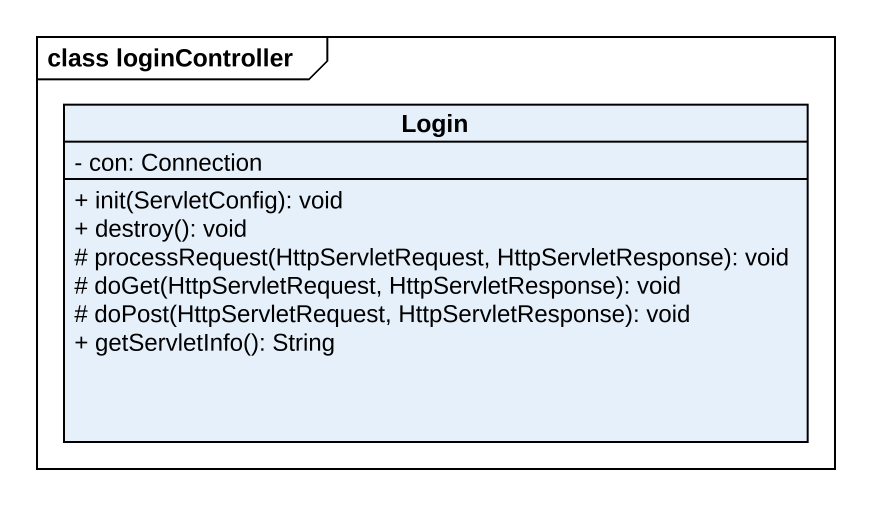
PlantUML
@startuml
mainframe class loginController
hide circle
hide empty members
skinparam classAttributeIconSize 0
class Login {
  - con: Connection
  + init(ServletConfig): void
  + destroy(): void
  # processRequest(HttpServletRequest, HttpServletResponse): void
  # doGet(HttpServletRequest, HttpServletResponse): void
  # doPost(HttpServletRequest, HttpServletResponse): void
  + getServletInfo(): String
}
@enduml
